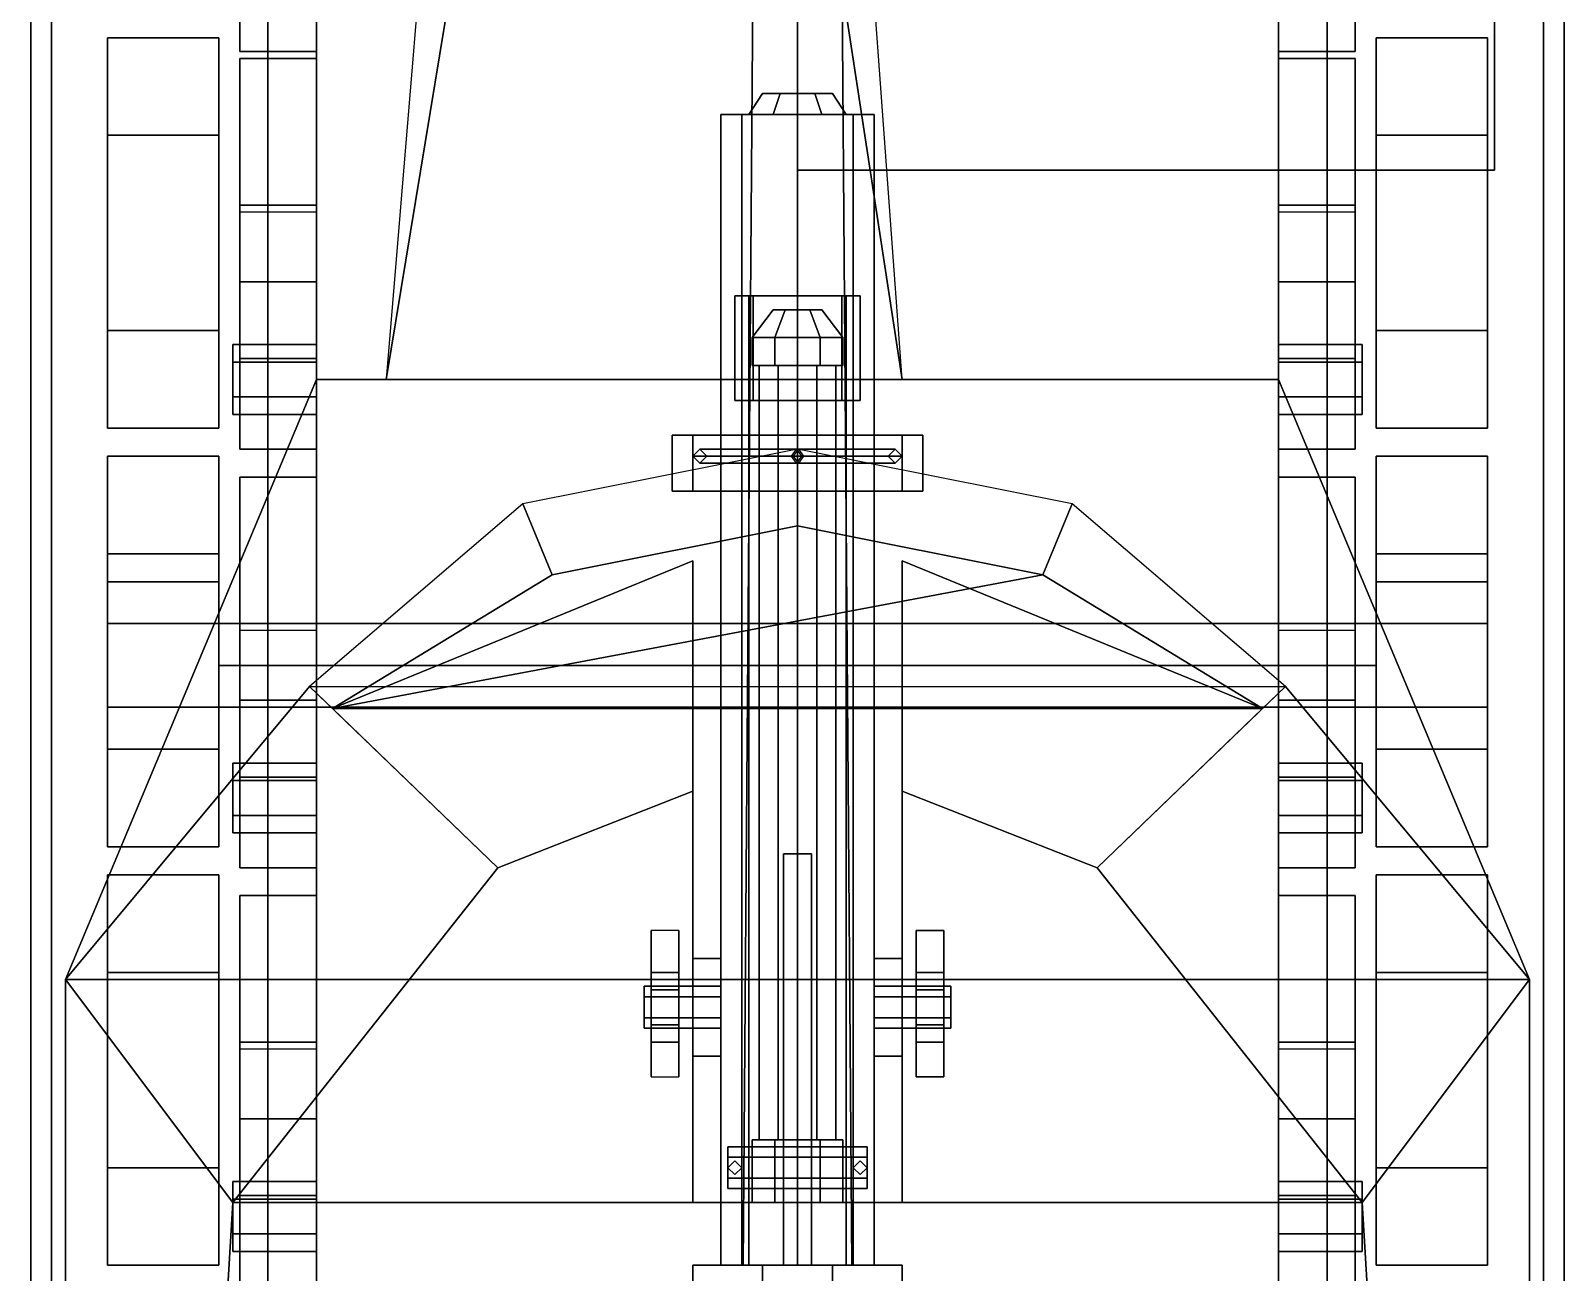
# Model space of a CAD drawing. Header units: millimetres. Extents: x -1.1 to 1.1, y -2.39 to 2.45.
# Drawn here: x -1.1 to 1.1, y -0.67 to 1.11 of the extents above; entities that cross this region are included whole.
import ezdxf

# ---------------------------------------------------------------- set-up
doc = ezdxf.new("R2010")
doc.units = ezdxf.units.MM
for name, color, linetype in [('gun', 1, 'Continuous'), ('mudguard', 6, 'Continuous'), ('sleeve', 5, 'Continuous'), ('torsion', 5, 'Continuous'), ('tracks', 3, 'Continuous'), ('wheels', 2, 'Continuous')]:
    doc.layers.add(name, color=color, linetype=linetype)

msp = doc.modelspace()

# ---------------------------------------------------------------- linework, layer by layer
for points in [[(-0.69, 1.84, 0.34), (-0.69, -1.54, 0.34), (-0.69, -2.1, 0.56), (-0.69, 2.25, 0.56)], [(0.69, -2.1, 0.56), (0.69, -1.54, 0.34), (0.69, 1.84, 0.34), (0.69, 2.25, 0.56)], [(1, 1.91, -5), (1, 0.91, -5), (0, 0.91, -5), (0, 1.91, -5)], [(0, 1.91, -5), (0, 0.91, -5), (0, 0.91, -4), (0, 1.91, -4)], [(0, 1.91, -4), (0, 0.91, -4), (1, 0.91, -4), (1, 1.91, -4)], [(1, 0.91, -4), (1, 0.91, -5), (1, 1.91, -5), (1, 1.91, -4)], [(0.69, 1.84, 0.34), (0.69, -1.54, 0.34), (-0.69, -1.54, 0.34), (-0.69, 1.84, 0.34)], [(-0.69, 1.84, 0.56), (-0.69, -2.1, 0.56), (-0.69, -2.2, 1.09), (-0.69, 1.84, 1.09)], [(-0.69, 1.84, 1.09), (-0.69, 0.61, 1.09), (-0.69, 0.61, 1.41)], [(0.69, 0.61, 1.41), (0.69, 1.84, 1.09), (-0.69, 1.84, 1.09), (-0.69, 0.61, 1.41)], [(0.69, -2.2, 1.09), (0.69, -2.1, 0.56), (0.69, 1.84, 0.56), (0.69, 1.84, 1.09)], [(0.69, 0.61, 1.41), (0.69, 0.61, 1.09), (0.69, 1.84, 1.09), (0.69, 0.61, 1.41)], [(-0.51, 1.57, 1.16), (-0.59, 0.61, 1.41), (-0.59, 0.61, 1.41), (-0.45, 1.46, 1.41)], [(0.15, 0.61, 1.41), (0.15, 0.61, 1.41), (0.08, 1.57, 1.16), (0.02, 1.46, 1.41)], [(-0.45, 1.46, 1.41), (-0.59, 0.61, 1.41), (0.15, 0.61, 1.41), (0.02, 1.46, 1.41)], [(0, 0.91, -4), (0, 0.91, -5), (1, 0.91, -5), (1, 0.91, -4)], [(-0.69, 0.61, 1.09), (-1.05, -0.25, 1.09), (-1.05, -0.25, 1.41), (-0.69, 0.61, 1.41)], [(-0.69, 0.61, 1.41), (-1.05, -0.25, 1.41), (1.05, -0.25, 1.41), (0.69, 0.61, 1.41)], [(-0.69, 0.61, 1.41), (-0.69, 0.61, 1.41), (0.69, 0.61, 1.41)], [(1.05, -0.25, 1.41), (1.05, -0.25, 1.09), (0.69, 0.61, 1.09), (0.69, 0.61, 1.41)], [(0, 0.51, 1.41), (-0.3942, 0.4316, 1.41), (-0.3521, 0.33, 1.51), (0, 0.4, 1.51)], [(0.3942, 0.4316, 1.41), (0, 0.51, 1.41), (0, 0.4, 1.51), (0.3521, 0.33, 1.51)], [(-0.3942, 0.4316, 1.41), (-0.7, 0.17, 1.41), (-0.6672, 0.1384, 1.5085), (-0.3521, 0.33, 1.51)], [(0.7, 0.17, 1.41), (0.3942, 0.4316, 1.41), (0.3521, 0.33, 1.51), (0.6672, 0.1384, 1.5083)], [(0, 0.4, 1.51), (-0.3521, 0.33, 1.51), (-0.6672, 0.1384, 1.5085), (0.3521, 0.33, 1.51)], [(-0.6672, 0.1384, 1.5085), (-0.43, -0.09, 2.22), (-0.15, 0.02, 2.22), (-0.15, 0.35, 1.51)], [(-0.43, -0.09, 2.22), (-0.6672, 0.1384, 1.5085), (-0.15, 0.35, 1.51), (-0.15, 0.02, 2.22)], [(-0.43, -0.09, 2.22), (-0.6672, 0.1384, 1.5085), (-0.15, 0.35, 1.51), (-0.15, 0.02, 2.22)], [(0.43, -0.09, 2.22), (0.6672, 0.1384, 1.5083), (0.15, 0.35, 1.51), (0.15, 0.02, 2.22)], [(0.43, -0.09, 2.22), (0.6672, 0.1384, 1.5083), (0.15, 0.35, 1.51), (0.15, 0.02, 2.22)], [(0.6672, 0.1384, 1.5083), (0.43, -0.09, 2.22), (0.15, 0.02, 2.22), (0.15, 0.35, 1.51)], [(0.6672, 0.1384, 1.5083), (0.3521, 0.33, 1.51), (-0.6672, 0.1384, 1.5085), (0.6672, 0.1384, 1.5083)], [(-1.05, -0.25, 1.41), (-0.81, -0.57, 2.22), (-0.43, -0.09, 2.22), (-0.7, 0.17, 1.41)], [(-0.81, -0.57, 2.22), (-1.05, -0.25, 1.41), (-0.7, 0.17, 1.41), (-0.43, -0.09, 2.22)], [(-0.6672, 0.1384, 1.5085), (-0.7, 0.17, 1.41), (0.7, 0.17, 1.41), (0.6672, 0.1384, 1.5083)], [(0.43, -0.09, 2.22), (0.7, 0.17, 1.41), (1.05, -0.25, 1.41), (0.81, -0.57, 2.22)], [(0.7, 0.17, 1.41), (0.43, -0.09, 2.22), (0.81, -0.57, 2.22), (1.05, -0.25, 1.41)], [(-0.81, -0.57, 2.22), (-0.43, -0.09, 2.22), (-0.15, 0.02, 2.22), (-0.15, -0.57, 2.22)], [(-0.43, -0.09, 2.22), (-0.81, -0.57, 2.22), (-0.15, -0.57, 2.22), (-0.15, 0.02, 2.22)], [(0.15, -0.57, 2.22), (0.15, 0.02, 2.22), (0.43, -0.09, 2.22), (0.81, -0.57, 2.22)], [(0.15, 0.02, 2.22), (0.15, -0.57, 2.22), (0.81, -0.57, 2.22), (0.43, -0.09, 2.22)], [(-0.21, -0.18, 1.41), (-0.21, -0.39, 1.41), (-0.21, -0.34, 1.93), (-0.21, -0.24, 1.93)], [(-0.17, -0.24, 1.93), (-0.17, -0.18, 1.41), (-0.21, -0.18, 1.41), (-0.21, -0.24, 1.93)], [(-0.17, -0.34, 1.93), (-0.17, -0.39, 1.41), (-0.17, -0.18, 1.41), (-0.17, -0.24, 1.93)], [(0.17, -0.18, 1.41), (0.17, -0.39, 1.41), (0.17, -0.34, 1.93), (0.17, -0.24, 1.93)], [(0.21, -0.24, 1.93), (0.21, -0.18, 1.41), (0.17, -0.18, 1.41), (0.17, -0.24, 1.93)], [(0.21, -0.18, 1.41), (0.21, -0.39, 1.41), (0.17, -0.39, 1.41), (0.17, -0.18, 1.41)], [(0.21, -0.34, 1.93), (0.21, -0.39, 1.41), (0.21, -0.18, 1.41), (0.21, -0.24, 1.93)], [(-0.17, -0.265, 1.9733), (-0.17, -0.24, 1.93), (-0.21, -0.24, 1.93), (-0.21, -0.265, 1.9733)], [(-0.21, -0.315, 1.9733), (-0.21, -0.265, 1.9733), (-0.21, -0.24, 1.93), (-0.21, -0.34, 1.93)], [(-0.17, -0.34, 1.93), (-0.17, -0.24, 1.93), (-0.17, -0.265, 1.9733), (-0.17, -0.315, 1.9733)], [(0.17, -0.315, 1.9733), (0.17, -0.265, 1.9733), (0.17, -0.24, 1.93), (0.17, -0.34, 1.93)], [(0.21, -0.265, 1.9733), (0.21, -0.24, 1.93), (0.17, -0.24, 1.93), (0.17, -0.265, 1.9733)], [(0.21, -0.34, 1.93), (0.21, -0.24, 1.93), (0.21, -0.265, 1.9733), (0.21, -0.315, 1.9733)], [(-1.05, -0.25, 1.09), (-1.05, -2.2, 1.09), (-1.05, -2.2, 1.41), (-1.05, -0.25, 1.41)], [(-1.05, -2.2, 1.41), (1.05, -2.2, 1.41), (1.05, -0.25, 1.41), (-1.05, -0.25, 1.41)], [(-0.9, -2.07, 1.87), (-1.05, -2.2, 1.41), (-1.05, -0.25, 1.41), (-0.81, -0.57, 2.22)], [(-1.05, -2.2, 1.41), (-0.9, -2.07, 1.87), (-0.81, -0.57, 2.22), (-1.05, -0.25, 1.41)], [(0.81, -0.57, 2.22), (1.05, -0.25, 1.41), (1.05, -2.2, 1.41), (0.9, -2.07, 1.87)], [(1.05, -0.25, 1.41), (0.81, -0.57, 2.22), (0.9, -2.07, 1.87), (1.05, -2.2, 1.41)], [(1.05, -2.2, 1.41), (1.05, -2.2, 1.09), (1.05, -0.25, 1.09), (1.05, -0.25, 1.41)], [(-0.17, -0.315, 1.9733), (-0.17, -0.265, 1.9733), (-0.21, -0.265, 1.9733), (-0.21, -0.315, 1.9733)], [(0.21, -0.315, 1.9733), (0.21, -0.265, 1.9733), (0.17, -0.265, 1.9733), (0.17, -0.315, 1.9733)], [(-0.17, -0.34, 1.93), (-0.17, -0.315, 1.9733), (-0.21, -0.315, 1.9733), (-0.21, -0.34, 1.93)], [(0.21, -0.34, 1.93), (0.21, -0.315, 1.9733), (0.17, -0.315, 1.9733), (0.17, -0.34, 1.93)], [(-0.21, -0.34, 1.93), (-0.21, -0.39, 1.41), (-0.17, -0.39, 1.41), (-0.17, -0.34, 1.93)], [(0.17, -0.34, 1.93), (0.17, -0.39, 1.41), (0.21, -0.39, 1.41), (0.21, -0.34, 1.93)], [(-0.9, -2.07, 1.87), (-0.81, -0.57, 2.22), (0.81, -0.57, 2.22), (0.9, -2.07, 1.87)], [(-0.81, -0.57, 2.22), (-0.9, -2.07, 1.87), (0.9, -2.07, 1.87), (0.81, -0.57, 2.22)]]:
    msp.add_3dface(points)
at = {"layer": 'gun'}
for points in [[(0, 1.6, 2.01), (-0.0606, 1.6, 1.975), (-0.0779, -0.66, 1.985), (0, -0.66, 2.03)], [(-0.0606, 1.6, 1.975), (-0.0606, 1.6, 1.905), (-0.0779, -0.66, 1.895), (-0.0779, -0.66, 1.985)], [(-0.0606, 1.6, 1.905), (0, 1.6, 1.87), (0, -0.66, 1.85), (-0.0779, -0.66, 1.895)], [(0.0606, 1.6, 1.975), (0, 1.6, 2.01), (0, -0.66, 2.03), (0.0779, -0.66, 1.985)], [(0, 1.6, 1.87), (0.0606, 1.6, 1.905), (0.0779, -0.66, 1.895), (0, -0.66, 1.85)], [(0.0606, 1.6, 1.905), (0.0606, 1.6, 1.975), (0.0779, -0.66, 1.985), (0.0779, -0.66, 1.895)], [(0, -0.07, 2.15), (-0.02, -0.07, 2.13), (-0.02, -0.66, 2.13), (0, -0.66, 2.15)], [(-0.02, -0.07, 2.13), (0, -0.07, 2.11), (0, -0.66, 2.11), (-0.02, -0.66, 2.13)], [(0.02, -0.07, 2.13), (0, -0.07, 2.15), (0, -0.66, 2.15), (0.02, -0.66, 2.13)], [(0, -0.07, 2.11), (0.02, -0.07, 2.13), (0.02, -0.66, 2.13), (0, -0.66, 2.11)], [(-0.15, -0.66, 1.78), (-0.15, -0.96, 1.78), (-0.15, -0.96, 2.05), (-0.15, -0.66, 2.05)], [(0.15, -0.66, 2.05), (0.15, -0.66, 1.78), (-0.15, -0.66, 1.78), (-0.15, -0.66, 2.05)], [(-0.15, -0.66, 2.05), (-0.15, -0.96, 2.05), (0.15, -0.96, 2.05), (0.15, -0.66, 2.05)], [(0.15, -0.66, 1.78), (0.15, -0.96, 1.78), (-0.15, -0.96, 1.78), (-0.15, -0.66, 1.78)], [(-0.05, -0.66, 2.05), (-0.05, -0.7, 2.05), (-0.05, -0.7, 2.15), (-0.05, -0.66, 2.15)], [(-0.05, -0.66, 2.15), (-0.05, -0.7, 2.15), (0.05, -0.7, 2.15), (0.05, -0.66, 2.15)], [(0.05, -0.66, 2.15), (0.05, -0.66, 2.05), (-0.05, -0.66, 2.05), (-0.05, -0.66, 2.15)], [(0.05, -0.7, 2.15), (0.05, -0.7, 2.05), (0.05, -0.66, 2.05), (0.05, -0.66, 2.15)], [(0.15, -0.96, 2.05), (0.15, -0.96, 1.78), (0.15, -0.66, 1.78), (0.15, -0.66, 2.05)]]:
    msp.add_3dface(points, dxfattribs=at)
at = {"layer": 'mudguard'}
for points in [[(-1.1, -1.56, 1.09), (-1.1, 2.11, 1.09), (-0.69, 2.11, 1.09), (-0.69, -1.56, 1.09)], [(-1.1, 2.11, 1.09), (-1.1, -1.56, 1.09), (-0.69, -1.56, 1.09), (-0.69, 2.11, 1.09)], [(1.1, -1.56, 1.09), (1.1, 2.11, 1.09), (0.69, 2.11, 1.09), (0.69, -1.56, 1.09)], [(1.1, 2.11, 1.09), (1.1, -1.56, 1.09), (0.69, -1.56, 1.09), (0.69, 2.11, 1.09)]]:
    msp.add_3dface(points, dxfattribs=at)
at = {"layer": 'sleeve'}
for points in [[(-0.035, 0.99, 1.6794), (-0.07, 0.99, 1.74), (-0.05, 1.02, 1.74), (-0.025, 1.02, 1.6967)], [(-0.07, 0.99, 1.74), (-0.035, 0.99, 1.8006), (-0.025, 1.02, 1.7833), (-0.05, 1.02, 1.74)], [(-0.025, 1.02, 1.7833), (0.025, 1.02, 1.7833), (0.05, 1.02, 1.74), (-0.05, 1.02, 1.74)], [(-0.05, 1.02, 1.74), (0.05, 1.02, 1.74), (0.025, 1.02, 1.6967), (-0.025, 1.02, 1.6967)], [(0.035, 0.99, 1.6794), (-0.035, 0.99, 1.6794), (-0.025, 1.02, 1.6967), (0.025, 1.02, 1.6967)], [(-0.035, 0.99, 1.8006), (0.035, 0.99, 1.8006), (0.025, 1.02, 1.7833), (-0.025, 1.02, 1.7833)], [(0.07, 0.99, 1.74), (0.035, 0.99, 1.6794), (0.025, 1.02, 1.6967), (0.05, 1.02, 1.74)], [(0.035, 0.99, 1.8006), (0.07, 0.99, 1.74), (0.05, 1.02, 1.74), (0.025, 1.02, 1.7833)], [(-0.11, 0.99, 1.69), (-0.11, -0.66, 1.69), (-0.11, -0.66, 1.81), (-0.11, 0.99, 1.81)], [(0.11, 0.99, 1.81), (0.11, 0.99, 1.69), (-0.11, 0.99, 1.69), (-0.11, 0.99, 1.81)], [(-0.11, 0.99, 1.81), (-0.11, -0.66, 1.81), (0.11, -0.66, 1.81), (0.11, 0.99, 1.81)], [(-0.08, 0.99, 1.66), (-0.08, -0.66, 1.66), (-0.11, -0.66, 1.69), (-0.11, 0.99, 1.69)], [(0.11, 0.99, 1.69), (0.08, 0.99, 1.66), (-0.08, 0.99, 1.66), (-0.11, 0.99, 1.69)], [(0.08, 0.99, 1.66), (0.08, -0.66, 1.66), (-0.08, -0.66, 1.66), (-0.08, 0.99, 1.66)], [(0.11, -0.66, 1.69), (0.08, -0.66, 1.66), (0.08, 0.99, 1.66), (0.11, 0.99, 1.69)], [(0.11, -0.66, 1.81), (0.11, -0.66, 1.69), (0.11, 0.99, 1.69), (0.11, 0.99, 1.81)], [(-0.0636, 0.73, 2.0036), (-0.09, 0.73, 1.94), (-0.09, 0.58, 1.94), (-0.0636, 0.58, 2.0036)], [(-0.09, 0.73, 1.94), (-0.0636, 0.73, 1.8764), (-0.0636, 0.58, 1.8764), (-0.09, 0.58, 1.94)], [(0.0636, 0.73, 2.0036), (-0.09, 0.73, 1.94), (-0.0636, 0.73, 2.0036), (0, 0.73, 2.03)], [(0.09, 0.73, 1.94), (-0.0636, 0.73, 1.8764), (-0.09, 0.73, 1.94), (0.0636, 0.73, 2.0036)], [(-0.07, 0.73, 1.81), (-0.07, -0.66, 1.81), (-0.07, -0.66, 1.83), (-0.07, 0.73, 1.83)], [(-0.07, 0.73, 1.83), (-0.07, 0.58, 1.83), (-0.07, 0.58, 1.85), (-0.07, 0.73, 1.85)], [(-0.07, 0.73, 1.85), (-0.07, 0.58, 1.85), (0.07, 0.58, 1.85), (0.07, 0.73, 1.85)], [(0.07, 0.73, 1.85), (0.07, 0.73, 1.81), (-0.07, 0.73, 1.81), (-0.07, 0.73, 1.85)], [(0, 0.73, 2.03), (-0.0636, 0.73, 2.0036), (-0.0636, 0.58, 2.0036), (0, 0.58, 2.03)], [(-0.0636, 0.73, 1.8764), (0, 0.73, 1.85), (0, 0.58, 1.85), (-0.0636, 0.58, 1.8764)], [(0.0636, 0.73, 1.8764), (0, 0.73, 1.85), (-0.0636, 0.73, 1.8764), (0.09, 0.73, 1.94)], [(0.0636, 0.73, 2.0036), (0, 0.73, 2.03), (0, 0.58, 2.03), (0.0636, 0.58, 2.0036)], [(0, 0.73, 1.85), (0.0636, 0.73, 1.8764), (0.0636, 0.58, 1.8764), (0, 0.58, 1.85)], [(0.09, 0.73, 1.94), (0.0636, 0.73, 2.0036), (0.0636, 0.58, 2.0036), (0.09, 0.58, 1.94)], [(0.0636, 0.73, 1.8764), (0.09, 0.73, 1.94), (0.09, 0.58, 1.94), (0.0636, 0.58, 1.8764)], [(0.07, -0.66, 1.83), (0.07, -0.66, 1.81), (0.07, 0.73, 1.81), (0.07, 0.73, 1.83)], [(0.07, 0.58, 1.85), (0.07, 0.58, 1.83), (0.07, 0.73, 1.83), (0.07, 0.73, 1.85)], [(-0.0325, 0.67, 2.0837), (-0.065, 0.67, 2.14), (-0.035, 0.71, 2.14), (-0.0175, 0.71, 2.1097)], [(-0.065, 0.67, 2.14), (-0.0325, 0.67, 2.1963), (-0.0175, 0.71, 2.1703), (-0.035, 0.71, 2.14)], [(-0.0175, 0.71, 2.1703), (0.0175, 0.71, 2.1703), (0.035, 0.71, 2.14), (-0.035, 0.71, 2.14)], [(-0.035, 0.71, 2.14), (0.035, 0.71, 2.14), (0.0175, 0.71, 2.1097), (-0.0175, 0.71, 2.1097)], [(0.0325, 0.67, 2.0837), (-0.0325, 0.67, 2.0837), (-0.0175, 0.71, 2.1097), (0.0175, 0.71, 2.1097)], [(-0.0325, 0.67, 2.1963), (0.0325, 0.67, 2.1963), (0.0175, 0.71, 2.1703), (-0.0175, 0.71, 2.1703)], [(0.065, 0.67, 2.14), (0.0325, 0.67, 2.0837), (0.0175, 0.71, 2.1097), (0.035, 0.71, 2.14)], [(0.0325, 0.67, 2.1963), (0.065, 0.67, 2.14), (0.035, 0.71, 2.14), (0.0175, 0.71, 2.1703)], [(-0.0325, 0.67, 2.1963), (-0.065, 0.67, 2.14), (-0.065, 0.63, 2.14), (-0.0325, 0.63, 2.1963)], [(-0.065, 0.67, 2.14), (-0.0325, 0.67, 2.0837), (-0.0325, 0.63, 2.0837), (-0.065, 0.63, 2.14)], [(0.0325, 0.67, 2.1963), (-0.0325, 0.67, 2.1963), (-0.0325, 0.63, 2.1963), (0.0325, 0.63, 2.1963)], [(-0.0325, 0.67, 2.0837), (0.0325, 0.67, 2.0837), (0.0325, 0.63, 2.0837), (-0.0325, 0.63, 2.0837)], [(0.065, 0.67, 2.14), (0.0325, 0.67, 2.1963), (0.0325, 0.63, 2.1963), (0.065, 0.63, 2.14)], [(0.0325, 0.67, 2.0837), (0.065, 0.67, 2.14), (0.065, 0.63, 2.14), (0.0325, 0.63, 2.0837)], [(0.0325, 0.63, 2.1963), (-0.0325, 0.63, 2.1963), (-0.065, 0.63, 2.14), (0.065, 0.63, 2.14)], [(0.065, 0.63, 2.14), (-0.065, 0.63, 2.14), (-0.0325, 0.63, 2.0837), (0.0325, 0.63, 2.0837)], [(-0.0275, 0.63, 2.1876), (-0.055, 0.63, 2.14), (-0.055, -0.48, 2.14), (-0.0275, -0.48, 2.1876)], [(-0.055, 0.63, 2.14), (-0.0275, 0.63, 2.0924), (-0.0275, -0.48, 2.0924), (-0.055, -0.48, 2.14)], [(0.0275, 0.63, 2.1876), (-0.0275, 0.63, 2.1876), (-0.0275, -0.48, 2.1876), (0.0275, -0.48, 2.1876)], [(-0.0275, 0.63, 2.0924), (0.0275, 0.63, 2.0924), (0.0275, -0.48, 2.0924), (-0.0275, -0.48, 2.0924)], [(0.055, 0.63, 2.14), (0.0275, 0.63, 2.1876), (0.0275, -0.48, 2.1876), (0.055, -0.48, 2.14)], [(0.0275, 0.63, 2.0924), (0.055, 0.63, 2.14), (0.055, -0.48, 2.14), (0.0275, -0.48, 2.0924)], [(0.09, 0.58, 1.94), (-0.0636, 0.58, 2.0036), (-0.09, 0.58, 1.94), (0.0636, 0.58, 1.8764)], [(0.0636, 0.58, 1.8764), (-0.09, 0.58, 1.94), (-0.0636, 0.58, 1.8764), (0, 0.58, 1.85)], [(-0.07, 0.58, 1.83), (-0.07, -0.66, 1.83), (0.07, -0.66, 1.83), (0.07, 0.58, 1.83)], [(-0.07, 0.58, 1.85), (-0.07, 0.58, 1.83), (0.07, 0.58, 1.83), (0.07, 0.58, 1.85)], [(0.0636, 0.58, 2.0036), (0, 0.58, 2.03), (-0.0636, 0.58, 2.0036), (0.09, 0.58, 1.94)], [(-0.18, 0.53, 1.66), (-0.18, 0.45, 1.66), (-0.18, 0.45, 1.75), (-0.18, 0.53, 1.75)], [(0.18, 0.53, 1.75), (0.18, 0.53, 1.66), (-0.18, 0.53, 1.66), (-0.18, 0.53, 1.75)], [(-0.18, 0.53, 1.75), (-0.18, 0.45, 1.75), (0.18, 0.45, 1.75), (0.18, 0.53, 1.75)], [(-0.15, 0.53, 1.6), (-0.15, 0.45, 1.6), (-0.18, 0.45, 1.66), (-0.18, 0.53, 1.66)], [(0.18, 0.53, 1.66), (0.15, 0.53, 1.6), (-0.15, 0.53, 1.6), (-0.18, 0.53, 1.66)], [(0.15, 0.53, 1.6), (0.15, 0.45, 1.6), (-0.15, 0.45, 1.6), (-0.15, 0.53, 1.6)], [(0.18, 0.45, 1.66), (0.15, 0.45, 1.6), (0.15, 0.53, 1.6), (0.18, 0.53, 1.66)], [(0.18, 0.45, 1.75), (0.18, 0.45, 1.66), (0.18, 0.53, 1.66), (0.18, 0.53, 1.75)], [(-0.14, 0.51, 2), (-0.15, 0.5, 2.005), (-0.0056, 0.5, 2.1485), (0.0014, 0.51, 2.1414)], [(-0.14, 0.51, 1.75), (-0.15, 0.5, 1.75), (-0.15, 0.5, 2.005), (-0.14, 0.51, 2)], [(-0.13, 0.5, 1.995), (-0.14, 0.51, 2), (0.0014, 0.51, 2.1414), (0.0085, 0.5, 2.1344)], [(-0.13, 0.5, 1.75), (-0.14, 0.51, 1.75), (-0.14, 0.51, 2), (-0.13, 0.5, 1.995)], [(0.14, 0.51, 2), (0.13, 0.5, 1.995), (-0.0085, 0.5, 2.1344), (-0.0014, 0.51, 2.1414)], [(0.15, 0.5, 2.005), (0.14, 0.51, 2), (-0.0014, 0.51, 2.1414), (0.0056, 0.5, 2.1485)], [(0.14, 0.51, 1.75), (0.13, 0.5, 1.75), (0.13, 0.5, 1.995), (0.14, 0.51, 2)], [(0.15, 0.5, 1.75), (0.14, 0.51, 1.75), (0.14, 0.51, 2), (0.15, 0.5, 2.005)], [(-0.15, 0.5, 2.005), (-0.14, 0.49, 2), (0.0014, 0.49, 2.1414), (-0.0056, 0.5, 2.1485)], [(-0.15, 0.5, 1.75), (-0.14, 0.49, 1.75), (-0.14, 0.49, 2), (-0.15, 0.5, 2.005)], [(-0.14, 0.49, 2), (-0.13, 0.5, 1.995), (0.0085, 0.5, 2.1344), (0.0014, 0.49, 2.1414)], [(-0.14, 0.49, 1.75), (-0.13, 0.5, 1.75), (-0.13, 0.5, 1.995), (-0.14, 0.49, 2)], [(0.13, 0.5, 1.995), (0.14, 0.49, 2), (-0.0014, 0.49, 2.1414), (-0.0085, 0.5, 2.1344)], [(0.14, 0.49, 2), (0.15, 0.5, 2.005), (0.0056, 0.5, 2.1485), (-0.0014, 0.49, 2.1414)], [(0.13, 0.5, 1.75), (0.14, 0.49, 1.75), (0.14, 0.49, 2), (0.13, 0.5, 1.995)], [(0.14, 0.49, 1.75), (0.15, 0.5, 1.75), (0.15, 0.5, 2.005), (0.14, 0.49, 2)], [(-0.18, 0.45, 1.75), (-0.18, 0.45, 1.66), (0.18, 0.45, 1.66), (0.18, 0.45, 1.75)], [(-0.18, 0.45, 1.66), (-0.15, 0.45, 1.6), (0.15, 0.45, 1.6), (0.18, 0.45, 1.66)], [(-0.15, -0.22, 1.75), (-0.15, -0.36, 1.75), (-0.15, -0.32, 1.93), (-0.15, -0.26, 1.93)], [(-0.11, -0.26, 1.93), (-0.11, -0.22, 1.75), (-0.15, -0.22, 1.75), (-0.15, -0.26, 1.93)], [(-0.11, -0.22, 1.75), (-0.11, -0.36, 1.75), (-0.15, -0.36, 1.75), (-0.15, -0.22, 1.75)], [(-0.11, -0.32, 1.93), (-0.11, -0.3467, 1.81), (-0.11, -0.2333, 1.81), (-0.11, -0.26, 1.93)], [(0.15, -0.26, 1.93), (0.15, -0.22, 1.75), (0.11, -0.22, 1.75), (0.11, -0.26, 1.93)], [(0.15, -0.22, 1.75), (0.15, -0.36, 1.75), (0.11, -0.36, 1.75), (0.11, -0.22, 1.75)], [(0.11, -0.2333, 1.81), (0.11, -0.3467, 1.81), (0.11, -0.32, 1.93), (0.11, -0.26, 1.93)], [(0.15, -0.32, 1.93), (0.15, -0.36, 1.75), (0.15, -0.22, 1.75), (0.15, -0.26, 1.93)], [(-0.11, -0.275, 1.956), (-0.11, -0.26, 1.93), (-0.22, -0.26, 1.93), (-0.22, -0.275, 1.956)], [(-0.11, -0.26, 1.93), (-0.11, -0.275, 1.904), (-0.22, -0.275, 1.904), (-0.22, -0.26, 1.93)], [(-0.22, -0.305, 1.956), (-0.22, -0.275, 1.956), (-0.22, -0.26, 1.93), (-0.22, -0.32, 1.93)], [(-0.22, -0.32, 1.93), (-0.22, -0.26, 1.93), (-0.22, -0.275, 1.904), (-0.22, -0.305, 1.904)], [(-0.15, -0.26, 1.93), (-0.15, -0.32, 1.93), (-0.11, -0.32, 1.93), (-0.11, -0.26, 1.93)], [(-0.11, -0.32, 1.93), (-0.11, -0.26, 1.93), (-0.11, -0.275, 1.956), (-0.11, -0.305, 1.956)], [(-0.11, -0.305, 1.904), (-0.11, -0.275, 1.904), (-0.11, -0.26, 1.93), (-0.11, -0.32, 1.93)], [(0.11, -0.32, 1.93), (0.11, -0.26, 1.93), (0.11, -0.275, 1.904), (0.11, -0.305, 1.904)], [(0.22, -0.26, 1.93), (0.22, -0.275, 1.904), (0.11, -0.275, 1.904), (0.11, -0.26, 1.93)], [(0.11, -0.305, 1.956), (0.11, -0.275, 1.956), (0.11, -0.26, 1.93), (0.11, -0.32, 1.93)], [(0.22, -0.275, 1.956), (0.22, -0.26, 1.93), (0.11, -0.26, 1.93), (0.11, -0.275, 1.956)], [(0.11, -0.26, 1.93), (0.11, -0.32, 1.93), (0.15, -0.32, 1.93), (0.15, -0.26, 1.93)], [(0.22, -0.305, 1.904), (0.22, -0.275, 1.904), (0.22, -0.26, 1.93), (0.22, -0.32, 1.93)], [(0.22, -0.32, 1.93), (0.22, -0.26, 1.93), (0.22, -0.275, 1.956), (0.22, -0.305, 1.956)], [(-0.11, -0.305, 1.956), (-0.11, -0.275, 1.956), (-0.22, -0.275, 1.956), (-0.22, -0.305, 1.956)], [(-0.11, -0.275, 1.904), (-0.11, -0.305, 1.904), (-0.22, -0.305, 1.904), (-0.22, -0.275, 1.904)], [(0.22, -0.275, 1.904), (0.22, -0.305, 1.904), (0.11, -0.305, 1.904), (0.11, -0.275, 1.904)], [(0.22, -0.305, 1.956), (0.22, -0.275, 1.956), (0.11, -0.275, 1.956), (0.11, -0.305, 1.956)], [(-0.11, -0.32, 1.93), (-0.11, -0.305, 1.956), (-0.22, -0.305, 1.956), (-0.22, -0.32, 1.93)], [(-0.11, -0.305, 1.904), (-0.11, -0.32, 1.93), (-0.22, -0.32, 1.93), (-0.22, -0.305, 1.904)], [(0.22, -0.305, 1.904), (0.22, -0.32, 1.93), (0.11, -0.32, 1.93), (0.11, -0.305, 1.904)], [(0.22, -0.32, 1.93), (0.22, -0.305, 1.956), (0.11, -0.305, 1.956), (0.11, -0.32, 1.93)], [(-0.15, -0.32, 1.93), (-0.15, -0.36, 1.75), (-0.11, -0.36, 1.75), (-0.11, -0.32, 1.93)], [(0.11, -0.32, 1.93), (0.11, -0.36, 1.75), (0.15, -0.36, 1.75), (0.15, -0.32, 1.93)], [(-0.065, -0.48, 2.14), (-0.0325, -0.48, 2.0837), (-0.0325, -0.57, 2.0837), (-0.065, -0.57, 2.14)], [(-0.0325, -0.48, 2.1963), (-0.065, -0.48, 2.14), (-0.065, -0.57, 2.14), (-0.0325, -0.57, 2.1963)], [(0.065, -0.48, 2.14), (-0.065, -0.48, 2.14), (-0.0325, -0.48, 2.1963), (0.0325, -0.48, 2.1963)], [(0.0325, -0.48, 2.0837), (-0.0325, -0.48, 2.0837), (-0.065, -0.48, 2.14), (0.065, -0.48, 2.14)], [(-0.0325, -0.48, 2.0837), (0.0325, -0.48, 2.0837), (0.0325, -0.57, 2.0837), (-0.0325, -0.57, 2.0837)], [(0.0325, -0.48, 2.1963), (-0.0325, -0.48, 2.1963), (-0.0325, -0.57, 2.1963), (0.0325, -0.57, 2.1963)], [(0.0325, -0.48, 2.0837), (0.065, -0.48, 2.14), (0.065, -0.57, 2.14), (0.0325, -0.57, 2.0837)], [(0.065, -0.48, 2.14), (0.0325, -0.48, 2.1963), (0.0325, -0.57, 2.1963), (0.065, -0.57, 2.14)], [(0.1, -0.505, 2.166), (0.1, -0.49, 2.14), (-0.1, -0.49, 2.14), (-0.1, -0.505, 2.166)], [(0.1, -0.49, 2.14), (0.1, -0.505, 2.114), (-0.1, -0.505, 2.114), (-0.1, -0.49, 2.14)], [(-0.1, -0.535, 2.166), (-0.1, -0.505, 2.166), (-0.1, -0.49, 2.14), (-0.1, -0.55, 2.14)], [(-0.1, -0.55, 2.14), (-0.1, -0.49, 2.14), (-0.1, -0.505, 2.114), (-0.1, -0.535, 2.114)], [(0.1, -0.535, 2.166), (0.1, -0.505, 2.166), (-0.1, -0.505, 2.166), (-0.1, -0.535, 2.166)], [(0.1, -0.505, 2.114), (0.1, -0.535, 2.114), (-0.1, -0.535, 2.114), (-0.1, -0.505, 2.114)], [(0.1, -0.55, 2.14), (0.1, -0.49, 2.14), (0.1, -0.505, 2.166), (0.1, -0.535, 2.166)], [(0.1, -0.535, 2.114), (0.1, -0.505, 2.114), (0.1, -0.49, 2.14), (0.1, -0.55, 2.14)], [(-0.09, -0.51, 1.81), (-0.1, -0.52, 1.81), (-0.1, -0.52, 2.12), (-0.09, -0.51, 2.12)], [(-0.1, -0.52, 1.81), (-0.09, -0.53, 1.81), (-0.09, -0.53, 2.12), (-0.1, -0.52, 2.12)], [(-0.08, -0.52, 1.81), (-0.09, -0.51, 1.81), (-0.09, -0.51, 2.12), (-0.08, -0.52, 2.12)], [(-0.09, -0.53, 1.81), (-0.08, -0.52, 1.81), (-0.08, -0.52, 2.12), (-0.09, -0.53, 2.12)], [(0.09, -0.51, 1.81), (0.08, -0.52, 1.81), (0.08, -0.52, 2.12), (0.09, -0.51, 2.12)], [(0.08, -0.52, 1.81), (0.09, -0.53, 1.81), (0.09, -0.53, 2.12), (0.08, -0.52, 2.12)], [(0.1, -0.52, 1.81), (0.09, -0.51, 1.81), (0.09, -0.51, 2.12), (0.1, -0.52, 2.12)], [(0.09, -0.53, 1.81), (0.1, -0.52, 1.81), (0.1, -0.52, 2.12), (0.09, -0.53, 2.12)], [(0.1, -0.55, 2.14), (0.1, -0.535, 2.166), (-0.1, -0.535, 2.166), (-0.1, -0.55, 2.14)], [(0.1, -0.535, 2.114), (0.1, -0.55, 2.14), (-0.1, -0.55, 2.14), (-0.1, -0.535, 2.114)], [(0.065, -0.57, 2.14), (-0.065, -0.57, 2.14), (-0.0325, -0.57, 2.0837), (0.0325, -0.57, 2.0837)], [(0.0325, -0.57, 2.1963), (-0.0325, -0.57, 2.1963), (-0.065, -0.57, 2.14), (0.065, -0.57, 2.14)]]:
    msp.add_3dface(points, dxfattribs=at)
at = {"layer": 'torsion'}
for points in [[(-0.69, 1.64, 0.53), (-0.69, 1.08, 0.72), (-0.8, 1.08, 0.72), (-0.8, 1.64, 0.53)], [(-0.8, 1.64, 0.53), (-0.8, 1.08, 0.72), (-0.8, 1.21, 0.71), (-0.8, 1.64, 0.62)], [(0.8, 1.64, 0.53), (0.8, 1.08, 0.72), (0.69, 1.08, 0.72), (0.69, 1.64, 0.53)], [(0.8, 1.21, 0.71), (0.8, 1.08, 0.72), (0.8, 1.64, 0.53), (0.8, 1.64, 0.62)], [(-0.8, 1.21, 0.71), (-0.8, 1.08, 0.72), (-0.69, 1.08, 0.72), (-0.69, 1.21, 0.71)], [(0.69, 1.21, 0.71), (0.69, 1.08, 0.72), (0.8, 1.08, 0.72), (0.8, 1.21, 0.71)], [(-0.69, 1.07, 0.53), (-0.69, 0.86, 0.24), (-0.8, 0.86, 0.24), (-0.8, 1.07, 0.53)], [(-0.8, 0.86, 0.24), (-0.8, 0.75, 0.27), (-0.8, 0.85, 0.61), (-0.8, 1.07, 0.53)], [(-0.8, 1.07, 0.53), (-0.8, 0.51, 0.72), (-0.8, 0.64, 0.71), (-0.8, 1.07, 0.62)], [(-0.8, 1.07, 0.62), (-0.8, 0.64, 0.71), (-0.69, 0.64, 0.71), (-0.69, 1.07, 0.62)], [(-0.69, 1.07, 0.53), (-0.69, 0.51, 0.72), (-0.8, 0.51, 0.72), (-0.8, 1.07, 0.53)], [(-0.69, 1.07, 0.62), (-0.69, 1.07, 0.53), (-0.8, 1.07, 0.53), (-0.8, 1.07, 0.62)], [(-0.69, 0.85, 0.61), (-0.69, 0.75, 0.27), (-0.69, 0.86, 0.24), (-0.69, 1.07, 0.53)], [(0.69, 0.86, 0.24), (0.69, 0.75, 0.27), (0.69, 0.85, 0.61), (0.69, 1.07, 0.53)], [(0.8, 1.07, 0.53), (0.8, 0.86, 0.24), (0.69, 0.86, 0.24), (0.69, 1.07, 0.53)], [(0.69, 1.07, 0.62), (0.69, 0.64, 0.71), (0.8, 0.64, 0.71), (0.8, 1.07, 0.62)], [(0.8, 1.07, 0.53), (0.8, 0.51, 0.72), (0.69, 0.51, 0.72), (0.69, 1.07, 0.53)], [(0.8, 1.07, 0.62), (0.8, 1.07, 0.53), (0.69, 1.07, 0.53), (0.69, 1.07, 0.62)], [(0.8, 0.85, 0.61), (0.8, 0.75, 0.27), (0.8, 0.86, 0.24), (0.8, 1.07, 0.53)], [(0.8, 0.64, 0.71), (0.8, 0.51, 0.72), (0.8, 1.07, 0.53), (0.8, 1.07, 0.62)], [(-0.69, 0.86, 0.24), (-0.69, 0.75, 0.27), (-0.8, 0.75, 0.27), (-0.8, 0.86, 0.24)], [(0.8, 0.86, 0.24), (0.8, 0.75, 0.27), (0.69, 0.75, 0.27), (0.69, 0.86, 0.24)], [(-0.8, 0.85, 0.61), (-0.8, 0.75, 0.27), (-0.69, 0.75, 0.27), (-0.69, 0.85, 0.61)], [(0.69, 0.85, 0.61), (0.69, 0.75, 0.27), (0.8, 0.75, 0.27), (0.8, 0.85, 0.61)], [(-0.81, 0.56, 0.75), (-0.81, 0.66, 0.75), (-0.81, 0.635, 0.7067), (-0.81, 0.585, 0.7067)], [(-0.81, 0.585, 0.7933), (-0.81, 0.635, 0.7933), (-0.81, 0.66, 0.75), (-0.81, 0.56, 0.75)], [(-0.81, 0.66, 0.75), (-0.81, 0.635, 0.7933), (-0.69, 0.635, 0.7933), (-0.69, 0.66, 0.75)], [(-0.81, 0.635, 0.7067), (-0.81, 0.66, 0.75), (-0.69, 0.66, 0.75), (-0.69, 0.635, 0.7067)], [(-0.8, 0.64, 0.71), (-0.8, 0.51, 0.72), (-0.69, 0.51, 0.72), (-0.69, 0.64, 0.71)], [(0.69, 0.66, 0.75), (0.69, 0.635, 0.7933), (0.81, 0.635, 0.7933), (0.81, 0.66, 0.75)], [(0.69, 0.635, 0.7067), (0.69, 0.66, 0.75), (0.81, 0.66, 0.75), (0.81, 0.635, 0.7067)], [(0.69, 0.64, 0.71), (0.69, 0.51, 0.72), (0.8, 0.51, 0.72), (0.8, 0.64, 0.71)], [(0.81, 0.635, 0.7933), (0.81, 0.585, 0.7933), (0.81, 0.56, 0.75), (0.81, 0.66, 0.75)], [(0.81, 0.66, 0.75), (0.81, 0.56, 0.75), (0.81, 0.585, 0.7067), (0.81, 0.635, 0.7067)], [(-0.81, 0.635, 0.7933), (-0.81, 0.585, 0.7933), (-0.69, 0.585, 0.7933), (-0.69, 0.635, 0.7933)], [(-0.81, 0.585, 0.7067), (-0.81, 0.635, 0.7067), (-0.69, 0.635, 0.7067), (-0.69, 0.585, 0.7067)], [(0.69, 0.635, 0.7933), (0.69, 0.585, 0.7933), (0.81, 0.585, 0.7933), (0.81, 0.635, 0.7933)], [(0.69, 0.585, 0.7067), (0.69, 0.635, 0.7067), (0.81, 0.635, 0.7067), (0.81, 0.585, 0.7067)], [(-0.81, 0.585, 0.7933), (-0.81, 0.56, 0.75), (-0.69, 0.56, 0.75), (-0.69, 0.585, 0.7933)], [(-0.81, 0.56, 0.75), (-0.81, 0.585, 0.7067), (-0.69, 0.585, 0.7067), (-0.69, 0.56, 0.75)], [(0.69, 0.585, 0.7933), (0.69, 0.56, 0.75), (0.81, 0.56, 0.75), (0.81, 0.585, 0.7933)], [(0.69, 0.56, 0.75), (0.69, 0.585, 0.7067), (0.81, 0.585, 0.7067), (0.81, 0.56, 0.75)], [(-0.69, 0.47, 0.53), (-0.69, 0.26, 0.24), (-0.8, 0.26, 0.24), (-0.8, 0.47, 0.53)], [(-0.8, 0.26, 0.24), (-0.8, 0.15, 0.27), (-0.8, 0.25, 0.61), (-0.8, 0.47, 0.53)], [(-0.8, 0.47, 0.53), (-0.8, -0.09, 0.72), (-0.8, 0.04, 0.71), (-0.8, 0.47, 0.62)], [(-0.8, 0.47, 0.62), (-0.8, 0.04, 0.71), (-0.69, 0.04, 0.71), (-0.69, 0.47, 0.62)], [(-0.69, 0.47, 0.53), (-0.69, -0.09, 0.72), (-0.8, -0.09, 0.72), (-0.8, 0.47, 0.53)], [(-0.69, 0.47, 0.62), (-0.69, 0.47, 0.53), (-0.8, 0.47, 0.53), (-0.8, 0.47, 0.62)], [(-0.69, 0.25, 0.61), (-0.69, 0.15, 0.27), (-0.69, 0.26, 0.24), (-0.69, 0.47, 0.53)], [(0.69, 0.26, 0.24), (0.69, 0.15, 0.27), (0.69, 0.25, 0.61), (0.69, 0.47, 0.53)], [(0.8, 0.47, 0.53), (0.8, 0.26, 0.24), (0.69, 0.26, 0.24), (0.69, 0.47, 0.53)], [(0.69, 0.47, 0.62), (0.69, 0.04, 0.71), (0.8, 0.04, 0.71), (0.8, 0.47, 0.62)], [(0.8, 0.47, 0.53), (0.8, -0.09, 0.72), (0.69, -0.09, 0.72), (0.69, 0.47, 0.53)], [(0.8, 0.47, 0.62), (0.8, 0.47, 0.53), (0.69, 0.47, 0.53), (0.69, 0.47, 0.62)], [(0.8, 0.25, 0.61), (0.8, 0.15, 0.27), (0.8, 0.26, 0.24), (0.8, 0.47, 0.53)], [(0.8, 0.04, 0.71), (0.8, -0.09, 0.72), (0.8, 0.47, 0.53), (0.8, 0.47, 0.62)], [(-0.69, 0.26, 0.24), (-0.69, 0.15, 0.27), (-0.8, 0.15, 0.27), (-0.8, 0.26, 0.24)], [(-0.8, 0.25, 0.61), (-0.8, 0.15, 0.27), (-0.69, 0.15, 0.27), (-0.69, 0.25, 0.61)], [(0.8, 0.26, 0.24), (0.8, 0.15, 0.27), (0.69, 0.15, 0.27), (0.69, 0.26, 0.24)], [(0.69, 0.25, 0.61), (0.69, 0.15, 0.27), (0.8, 0.15, 0.27), (0.8, 0.25, 0.61)], [(-0.81, -0.04, 0.75), (-0.81, 0.06, 0.75), (-0.81, 0.035, 0.7067), (-0.81, -0.015, 0.7067)], [(-0.81, -0.015, 0.7933), (-0.81, 0.035, 0.7933), (-0.81, 0.06, 0.75), (-0.81, -0.04, 0.75)], [(-0.81, 0.06, 0.75), (-0.81, 0.035, 0.7933), (-0.69, 0.035, 0.7933), (-0.69, 0.06, 0.75)], [(-0.81, 0.035, 0.7067), (-0.81, 0.06, 0.75), (-0.69, 0.06, 0.75), (-0.69, 0.035, 0.7067)], [(0.69, 0.06, 0.75), (0.69, 0.035, 0.7933), (0.81, 0.035, 0.7933), (0.81, 0.06, 0.75)], [(0.69, 0.035, 0.7067), (0.69, 0.06, 0.75), (0.81, 0.06, 0.75), (0.81, 0.035, 0.7067)], [(0.81, 0.035, 0.7933), (0.81, -0.015, 0.7933), (0.81, -0.04, 0.75), (0.81, 0.06, 0.75)], [(0.81, 0.06, 0.75), (0.81, -0.04, 0.75), (0.81, -0.015, 0.7067), (0.81, 0.035, 0.7067)], [(-0.81, 0.035, 0.7933), (-0.81, -0.015, 0.7933), (-0.69, -0.015, 0.7933), (-0.69, 0.035, 0.7933)], [(-0.81, -0.015, 0.7067), (-0.81, 0.035, 0.7067), (-0.69, 0.035, 0.7067), (-0.69, -0.015, 0.7067)], [(-0.8, 0.04, 0.71), (-0.8, -0.09, 0.72), (-0.69, -0.09, 0.72), (-0.69, 0.04, 0.71)], [(0.69, 0.04, 0.71), (0.69, -0.09, 0.72), (0.8, -0.09, 0.72), (0.8, 0.04, 0.71)], [(0.69, 0.035, 0.7933), (0.69, -0.015, 0.7933), (0.81, -0.015, 0.7933), (0.81, 0.035, 0.7933)], [(0.69, -0.015, 0.7067), (0.69, 0.035, 0.7067), (0.81, 0.035, 0.7067), (0.81, -0.015, 0.7067)], [(-0.81, -0.015, 0.7933), (-0.81, -0.04, 0.75), (-0.69, -0.04, 0.75), (-0.69, -0.015, 0.7933)], [(-0.81, -0.04, 0.75), (-0.81, -0.015, 0.7067), (-0.69, -0.015, 0.7067), (-0.69, -0.04, 0.75)], [(0.69, -0.015, 0.7933), (0.69, -0.04, 0.75), (0.81, -0.04, 0.75), (0.81, -0.015, 0.7933)], [(0.69, -0.04, 0.75), (0.69, -0.015, 0.7067), (0.81, -0.015, 0.7067), (0.81, -0.04, 0.75)], [(-0.8, -0.34, 0.24), (-0.8, -0.45, 0.27), (-0.8, -0.35, 0.61), (-0.8, -0.13, 0.53)], [(-0.69, -0.13, 0.53), (-0.69, -0.34, 0.24), (-0.8, -0.34, 0.24), (-0.8, -0.13, 0.53)], [(-0.69, -0.13, 0.53), (-0.69, -0.69, 0.72), (-0.8, -0.69, 0.72), (-0.8, -0.13, 0.53)], [(-0.8, -0.13, 0.62), (-0.8, -0.56, 0.71), (-0.69, -0.56, 0.71), (-0.69, -0.13, 0.62)], [(-0.8, -0.13, 0.53), (-0.8, -0.69, 0.72), (-0.8, -0.56, 0.71), (-0.8, -0.13, 0.62)], [(-0.69, -0.13, 0.62), (-0.69, -0.13, 0.53), (-0.8, -0.13, 0.53), (-0.8, -0.13, 0.62)], [(-0.69, -0.35, 0.61), (-0.69, -0.45, 0.27), (-0.69, -0.34, 0.24), (-0.69, -0.13, 0.53)], [(0.8, -0.13, 0.53), (0.8, -0.34, 0.24), (0.69, -0.34, 0.24), (0.69, -0.13, 0.53)], [(0.69, -0.34, 0.24), (0.69, -0.45, 0.27), (0.69, -0.35, 0.61), (0.69, -0.13, 0.53)], [(0.8, -0.13, 0.53), (0.8, -0.69, 0.72), (0.69, -0.69, 0.72), (0.69, -0.13, 0.53)], [(0.69, -0.13, 0.62), (0.69, -0.56, 0.71), (0.8, -0.56, 0.71), (0.8, -0.13, 0.62)], [(0.8, -0.13, 0.62), (0.8, -0.13, 0.53), (0.69, -0.13, 0.53), (0.69, -0.13, 0.62)], [(0.8, -0.35, 0.61), (0.8, -0.45, 0.27), (0.8, -0.34, 0.24), (0.8, -0.13, 0.53)], [(0.8, -0.56, 0.71), (0.8, -0.69, 0.72), (0.8, -0.13, 0.53), (0.8, -0.13, 0.62)], [(-0.69, -0.34, 0.24), (-0.69, -0.45, 0.27), (-0.8, -0.45, 0.27), (-0.8, -0.34, 0.24)], [(-0.8, -0.35, 0.61), (-0.8, -0.45, 0.27), (-0.69, -0.45, 0.27), (-0.69, -0.35, 0.61)], [(0.8, -0.34, 0.24), (0.8, -0.45, 0.27), (0.69, -0.45, 0.27), (0.69, -0.34, 0.24)], [(0.69, -0.35, 0.61), (0.69, -0.45, 0.27), (0.8, -0.45, 0.27), (0.8, -0.35, 0.61)], [(-0.81, -0.565, 0.7067), (-0.81, -0.54, 0.75), (-0.69, -0.54, 0.75), (-0.69, -0.565, 0.7067)], [(-0.81, -0.54, 0.75), (-0.81, -0.565, 0.7933), (-0.69, -0.565, 0.7933), (-0.69, -0.54, 0.75)], [(-0.81, -0.615, 0.7933), (-0.81, -0.565, 0.7933), (-0.81, -0.54, 0.75), (-0.81, -0.64, 0.75)], [(-0.81, -0.64, 0.75), (-0.81, -0.54, 0.75), (-0.81, -0.565, 0.7067), (-0.81, -0.615, 0.7067)], [(0.69, -0.565, 0.7067), (0.69, -0.54, 0.75), (0.81, -0.54, 0.75), (0.81, -0.565, 0.7067)], [(0.69, -0.54, 0.75), (0.69, -0.565, 0.7933), (0.81, -0.565, 0.7933), (0.81, -0.54, 0.75)], [(0.81, -0.54, 0.75), (0.81, -0.64, 0.75), (0.81, -0.615, 0.7067), (0.81, -0.565, 0.7067)], [(0.81, -0.565, 0.7933), (0.81, -0.615, 0.7933), (0.81, -0.64, 0.75), (0.81, -0.54, 0.75)], [(-0.81, -0.615, 0.7067), (-0.81, -0.565, 0.7067), (-0.69, -0.565, 0.7067), (-0.69, -0.615, 0.7067)], [(-0.81, -0.565, 0.7933), (-0.81, -0.615, 0.7933), (-0.69, -0.615, 0.7933), (-0.69, -0.565, 0.7933)], [(-0.8, -0.56, 0.71), (-0.8, -0.69, 0.72), (-0.69, -0.69, 0.72), (-0.69, -0.56, 0.71)], [(0.69, -0.56, 0.71), (0.69, -0.69, 0.72), (0.8, -0.69, 0.72), (0.8, -0.56, 0.71)], [(0.69, -0.615, 0.7067), (0.69, -0.565, 0.7067), (0.81, -0.565, 0.7067), (0.81, -0.615, 0.7067)], [(0.69, -0.565, 0.7933), (0.69, -0.615, 0.7933), (0.81, -0.615, 0.7933), (0.81, -0.565, 0.7933)], [(-0.81, -0.64, 0.75), (-0.81, -0.615, 0.7067), (-0.69, -0.615, 0.7067), (-0.69, -0.64, 0.75)], [(-0.81, -0.615, 0.7933), (-0.81, -0.64, 0.75), (-0.69, -0.64, 0.75), (-0.69, -0.615, 0.7933)], [(0.69, -0.64, 0.75), (0.69, -0.615, 0.7067), (0.81, -0.615, 0.7067), (0.81, -0.64, 0.75)], [(0.69, -0.615, 0.7933), (0.69, -0.64, 0.75), (0.81, -0.64, 0.75), (0.81, -0.615, 0.7933)]]:
    msp.add_3dface(points, dxfattribs=at)
at = {"layer": 'tracks'}
for points in [[(-1.07, 1.52), (-1.07, -1.1), (-0.76, -1.1), (-0.76, 1.52)], [(-1.07, -1.1), (-1.07, 1.52), (-0.76, 1.52), (-0.76, -1.1)], [(0.76, -1.1), (0.76, 1.52), (1.07, 1.52), (1.07, -1.1)], [(0.76, 1.52), (0.76, -1.1), (1.07, -1.1), (1.07, 1.52)], [(-1.07, -1.72, 0.99), (-1.07, 1.29, 0.99), (-0.76, 1.29, 0.99), (-0.76, -1.72, 0.99)], [(-1.07, 1.29, 0.99), (-1.07, -1.72, 0.99), (-0.76, -1.72, 0.99), (-0.76, 1.29, 0.99)], [(0.76, -1.72, 0.99), (0.76, 1.29, 0.99), (1.07, 1.29, 0.99), (1.07, -1.72, 0.99)], [(0.76, 1.29, 0.99), (0.76, -1.72, 0.99), (1.07, -1.72, 0.99), (1.07, 1.29, 0.99)]]:
    msp.add_3dface(points, dxfattribs=at)
at = {"layer": 'wheels'}
for points in [[(-0.83, 0.96, 0.0575), (-0.83, 1.1, 0.3), (-0.83, 0.96, 0.5425), (-0.83, 0.68, 0.0575)], [(0.99, 0.96, 0.0575), (0.99, 1.1, 0.3), (0.99, 0.96, 0.5425), (0.99, 0.68, 0.0575)], [(-0.83, 0.96, 0.5425), (-0.83, 1.1, 0.3), (-0.99, 1.1, 0.3), (-0.99, 0.96, 0.5425)], [(-0.99, 0.68, 0.5425), (-0.99, 0.96, 0.5425), (-0.99, 1.1, 0.3), (-0.99, 0.54, 0.3)], [(-0.83, 1.1, 0.3), (-0.83, 0.96, 0.0575), (-0.99, 0.96, 0.0575), (-0.99, 1.1, 0.3)], [(-0.99, 0.54, 0.3), (-0.99, 1.1, 0.3), (-0.99, 0.96, 0.0575), (-0.99, 0.68, 0.0575)], [(0.99, 0.96, 0.5425), (0.99, 1.1, 0.3), (0.83, 1.1, 0.3), (0.83, 0.96, 0.5425)], [(0.83, 0.68, 0.5425), (0.83, 0.96, 0.5425), (0.83, 1.1, 0.3), (0.83, 0.54, 0.3)], [(0.99, 1.1, 0.3), (0.99, 0.96, 0.0575), (0.83, 0.96, 0.0575), (0.83, 1.1, 0.3)], [(0.83, 0.54, 0.3), (0.83, 1.1, 0.3), (0.83, 0.96, 0.0575), (0.83, 0.68, 0.0575)], [(-0.83, 0.96, 0.0575), (-0.83, 0.68, 0.0575), (-0.99, 0.68, 0.0575), (-0.99, 0.96, 0.0575)], [(-0.83, 0.68, 0.5425), (-0.83, 0.96, 0.5425), (-0.99, 0.96, 0.5425), (-0.99, 0.68, 0.5425)], [(-0.83, 0.68, 0.0575), (-0.83, 0.96, 0.5425), (-0.83, 0.68, 0.5425), (-0.83, 0.54, 0.3)], [(0.99, 0.96, 0.0575), (0.99, 0.68, 0.0575), (0.83, 0.68, 0.0575), (0.83, 0.96, 0.0575)], [(0.99, 0.68, 0.5425), (0.99, 0.96, 0.5425), (0.83, 0.96, 0.5425), (0.83, 0.68, 0.5425)], [(0.99, 0.68, 0.0575), (0.99, 0.96, 0.5425), (0.99, 0.68, 0.5425), (0.99, 0.54, 0.3)], [(-0.83, 0.54, 0.3), (-0.83, 0.68, 0.5425), (-0.99, 0.68, 0.5425), (-0.99, 0.54, 0.3)], [(-0.83, 0.68, 0.0575), (-0.83, 0.54, 0.3), (-0.99, 0.54, 0.3), (-0.99, 0.68, 0.0575)], [(0.99, 0.54, 0.3), (0.99, 0.68, 0.5425), (0.83, 0.68, 0.5425), (0.83, 0.54, 0.3)], [(0.99, 0.68, 0.0575), (0.99, 0.54, 0.3), (0.83, 0.54, 0.3), (0.83, 0.68, 0.0575)], [(-0.99, 0.08, 0.5425), (-0.99, 0.36, 0.5425), (-0.99, 0.5, 0.3), (-0.99, -0.06, 0.3)], [(-0.83, 0.36, 0.5425), (-0.83, 0.5, 0.3), (-0.99, 0.5, 0.3), (-0.99, 0.36, 0.5425)], [(-0.99, -0.06, 0.3), (-0.99, 0.5, 0.3), (-0.99, 0.36, 0.0575), (-0.99, 0.08, 0.0575)], [(-0.83, 0.5, 0.3), (-0.83, 0.36, 0.0575), (-0.99, 0.36, 0.0575), (-0.99, 0.5, 0.3)], [(-0.83, 0.36, 0.0575), (-0.83, 0.5, 0.3), (-0.83, 0.36, 0.5425), (-0.83, 0.08, 0.0575)], [(0.83, 0.08, 0.5425), (0.83, 0.36, 0.5425), (0.83, 0.5, 0.3), (0.83, -0.06, 0.3)], [(0.99, 0.36, 0.5425), (0.99, 0.5, 0.3), (0.83, 0.5, 0.3), (0.83, 0.36, 0.5425)], [(0.83, -0.06, 0.3), (0.83, 0.5, 0.3), (0.83, 0.36, 0.0575), (0.83, 0.08, 0.0575)], [(0.99, 0.5, 0.3), (0.99, 0.36, 0.0575), (0.83, 0.36, 0.0575), (0.83, 0.5, 0.3)], [(0.99, 0.36, 0.0575), (0.99, 0.5, 0.3), (0.99, 0.36, 0.5425), (0.99, 0.08, 0.0575)], [(-0.83, 0.36, 0.0575), (-0.83, 0.08, 0.0575), (-0.99, 0.08, 0.0575), (-0.99, 0.36, 0.0575)], [(-0.83, 0.08, 0.5425), (-0.83, 0.36, 0.5425), (-0.99, 0.36, 0.5425), (-0.99, 0.08, 0.5425)], [(-0.83, 0.08, 0.0575), (-0.83, 0.36, 0.5425), (-0.83, 0.08, 0.5425), (-0.83, -0.06, 0.3)], [(0.99, 0.36, 0.0575), (0.99, 0.08, 0.0575), (0.83, 0.08, 0.0575), (0.83, 0.36, 0.0575)], [(0.99, 0.08, 0.5425), (0.99, 0.36, 0.5425), (0.83, 0.36, 0.5425), (0.83, 0.08, 0.5425)], [(0.99, 0.08, 0.0575), (0.99, 0.36, 0.5425), (0.99, 0.08, 0.5425), (0.99, -0.06, 0.3)], [(-0.83, 0.26, 0.9339), (-0.83, 0.32, 0.83), (-0.99, 0.32, 0.83), (-0.99, 0.26, 0.9339)], [(-0.83, 0.32, 0.83), (-0.83, 0.26, 0.7261), (-0.99, 0.26, 0.7261), (-0.99, 0.32, 0.83)], [(-0.99, 0.14, 0.9339), (-0.99, 0.26, 0.9339), (-0.99, 0.32, 0.83), (-0.99, 0.08, 0.83)], [(-0.99, 0.08, 0.83), (-0.99, 0.32, 0.83), (-0.99, 0.26, 0.7261), (-0.99, 0.14, 0.7261)], [(-0.83, 0.08, 0.83), (-0.83, 0.32, 0.83), (-0.83, 0.26, 0.9339), (-0.83, 0.14, 0.9339)], [(-0.83, 0.14, 0.7261), (-0.83, 0.26, 0.7261), (-0.83, 0.32, 0.83), (-0.83, 0.08, 0.83)], [(0.83, 0.32, 0.83), (0.83, 0.26, 0.9339), (0.99, 0.26, 0.9339), (0.99, 0.32, 0.83)], [(0.83, 0.26, 0.7261), (0.83, 0.32, 0.83), (0.99, 0.32, 0.83), (0.99, 0.26, 0.7261)], [(0.83, 0.32, 0.83), (0.83, 0.08, 0.83), (0.83, 0.14, 0.9339), (0.83, 0.26, 0.9339)], [(0.83, 0.26, 0.7261), (0.83, 0.14, 0.7261), (0.83, 0.08, 0.83), (0.83, 0.32, 0.83)], [(0.99, 0.08, 0.83), (0.99, 0.32, 0.83), (0.99, 0.26, 0.9339), (0.99, 0.14, 0.9339)], [(0.99, 0.14, 0.7261), (0.99, 0.26, 0.7261), (0.99, 0.32, 0.83), (0.99, 0.08, 0.83)], [(-0.83, 0.26, 0.7261), (-0.83, 0.14, 0.7261), (-0.99, 0.14, 0.7261), (-0.99, 0.26, 0.7261)], [(-0.83, 0.14, 0.9339), (-0.83, 0.26, 0.9339), (-0.99, 0.26, 0.9339), (-0.99, 0.14, 0.9339)], [(0.83, 0.2, 0.89), (0.83, 0.26, 0.83), (-0.83, 0.26, 0.83), (-0.83, 0.2, 0.89)], [(0.83, 0.26, 0.83), (0.83, 0.2, 0.77), (-0.83, 0.2, 0.77), (-0.83, 0.26, 0.83)], [(0.83, 0.14, 0.7261), (0.83, 0.26, 0.7261), (0.99, 0.26, 0.7261), (0.99, 0.14, 0.7261)], [(0.83, 0.26, 0.9339), (0.83, 0.14, 0.9339), (0.99, 0.14, 0.9339), (0.99, 0.26, 0.9339)], [(0.83, 0.14, 0.83), (0.83, 0.2, 0.89), (-0.83, 0.2, 0.89), (-0.83, 0.14, 0.83)], [(0.83, 0.2, 0.77), (0.83, 0.14, 0.83), (-0.83, 0.14, 0.83), (-0.83, 0.2, 0.77)], [(-0.83, 0.08, 0.83), (-0.83, 0.14, 0.9339), (-0.99, 0.14, 0.9339), (-0.99, 0.08, 0.83)], [(-0.83, 0.14, 0.7261), (-0.83, 0.08, 0.83), (-0.99, 0.08, 0.83), (-0.99, 0.14, 0.7261)], [(0.83, 0.14, 0.9339), (0.83, 0.08, 0.83), (0.99, 0.08, 0.83), (0.99, 0.14, 0.9339)], [(0.83, 0.08, 0.83), (0.83, 0.14, 0.7261), (0.99, 0.14, 0.7261), (0.99, 0.08, 0.83)], [(-0.83, -0.06, 0.3), (-0.83, 0.08, 0.5425), (-0.99, 0.08, 0.5425), (-0.99, -0.06, 0.3)], [(-0.83, 0.08, 0.0575), (-0.83, -0.06, 0.3), (-0.99, -0.06, 0.3), (-0.99, 0.08, 0.0575)], [(0.99, -0.06, 0.3), (0.99, 0.08, 0.5425), (0.83, 0.08, 0.5425), (0.83, -0.06, 0.3)], [(0.99, 0.08, 0.0575), (0.99, -0.06, 0.3), (0.83, -0.06, 0.3), (0.83, 0.08, 0.0575)], [(-0.83, -0.24, 0.5425), (-0.83, -0.1, 0.3), (-0.99, -0.1, 0.3), (-0.99, -0.24, 0.5425)], [(-0.99, -0.52, 0.5425), (-0.99, -0.24, 0.5425), (-0.99, -0.1, 0.3), (-0.99, -0.66, 0.3)], [(-0.83, -0.1, 0.3), (-0.83, -0.24, 0.0575), (-0.99, -0.24, 0.0575), (-0.99, -0.1, 0.3)], [(-0.99, -0.66, 0.3), (-0.99, -0.1, 0.3), (-0.99, -0.24, 0.0575), (-0.99, -0.52, 0.0575)], [(-0.83, -0.24, 0.0575), (-0.83, -0.1, 0.3), (-0.83, -0.24, 0.5425), (-0.83, -0.52, 0.0575)], [(0.99, -0.24, 0.5425), (0.99, -0.1, 0.3), (0.83, -0.1, 0.3), (0.83, -0.24, 0.5425)], [(0.83, -0.52, 0.5425), (0.83, -0.24, 0.5425), (0.83, -0.1, 0.3), (0.83, -0.66, 0.3)], [(0.99, -0.1, 0.3), (0.99, -0.24, 0.0575), (0.83, -0.24, 0.0575), (0.83, -0.1, 0.3)], [(0.83, -0.66, 0.3), (0.83, -0.1, 0.3), (0.83, -0.24, 0.0575), (0.83, -0.52, 0.0575)], [(0.99, -0.24, 0.0575), (0.99, -0.1, 0.3), (0.99, -0.24, 0.5425), (0.99, -0.52, 0.0575)], [(-0.83, -0.24, 0.0575), (-0.83, -0.52, 0.0575), (-0.99, -0.52, 0.0575), (-0.99, -0.24, 0.0575)], [(-0.83, -0.52, 0.5425), (-0.83, -0.24, 0.5425), (-0.99, -0.24, 0.5425), (-0.99, -0.52, 0.5425)], [(-0.83, -0.52, 0.0575), (-0.83, -0.24, 0.5425), (-0.83, -0.52, 0.5425), (-0.83, -0.66, 0.3)], [(0.99, -0.24, 0.0575), (0.99, -0.52, 0.0575), (0.83, -0.52, 0.0575), (0.83, -0.24, 0.0575)], [(0.99, -0.52, 0.5425), (0.99, -0.24, 0.5425), (0.83, -0.24, 0.5425), (0.83, -0.52, 0.5425)], [(0.99, -0.52, 0.0575), (0.99, -0.24, 0.5425), (0.99, -0.52, 0.5425), (0.99, -0.66, 0.3)], [(-0.83, -0.66, 0.3), (-0.83, -0.52, 0.5425), (-0.99, -0.52, 0.5425), (-0.99, -0.66, 0.3)], [(-0.83, -0.52, 0.0575), (-0.83, -0.66, 0.3), (-0.99, -0.66, 0.3), (-0.99, -0.52, 0.0575)], [(0.99, -0.66, 0.3), (0.99, -0.52, 0.5425), (0.83, -0.52, 0.5425), (0.83, -0.66, 0.3)], [(0.99, -0.52, 0.0575), (0.99, -0.66, 0.3), (0.83, -0.66, 0.3), (0.83, -0.52, 0.0575)]]:
    msp.add_3dface(points, dxfattribs=at)

doc.saveas('drawing.dxf')
